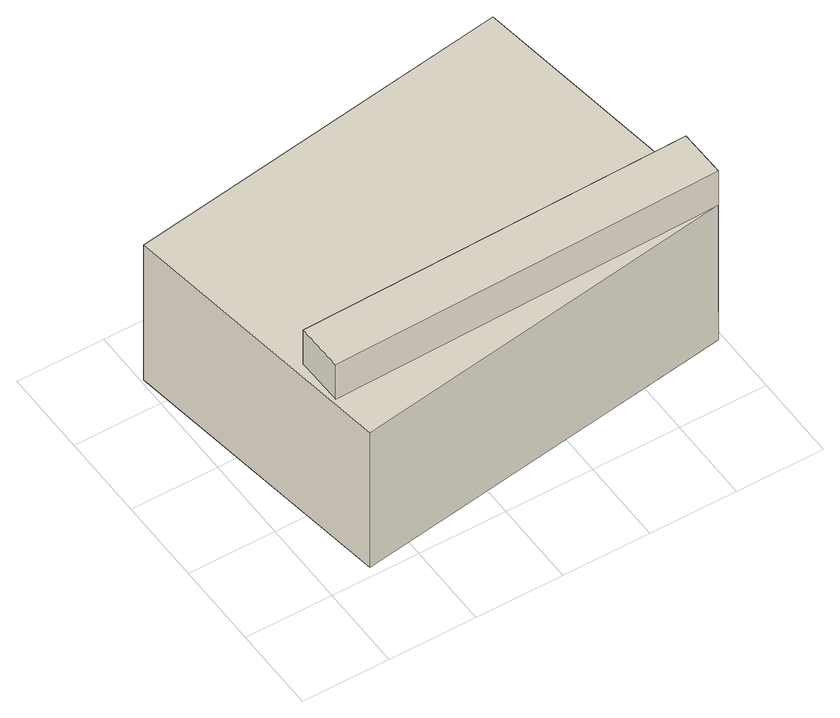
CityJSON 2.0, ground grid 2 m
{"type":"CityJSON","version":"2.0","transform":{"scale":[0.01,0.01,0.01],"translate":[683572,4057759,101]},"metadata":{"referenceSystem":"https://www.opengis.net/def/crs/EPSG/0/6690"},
"CityObjects":{
"building1":{"type":"Building","attributes":{"class":"3001","usage":"461","yearOfConstruction":"0001","measuredHeight":8,"storeysAboveGround":9999,"storeysBelowGround":9999,"BuildingIDAttribute.prefecture":"16","BuildingIDAttribute.city":"16211","BuildingDetailAttribute.totalFloorArea":-9999,"BuildingDetailAttribute.buildingFootprintArea":-9999,"BuildingDetailAttribute.buildingRoofEdgeArea":15.5,"BuildingDetailAttribute.buildingStructureType":"611","BuildingDetailAttribute.fireproofStructureType":"1011","BuildingDetailAttribute.landUseType":"231","BuildingDetailAttribute.detailedUsage":"461","BuildingDetailAttribute.buildingHeight":-9999,"BuildingDetailAttribute.surveyYear":2020},"geometry":[{"type":"Solid","lod":"1","boundaries":[[[[0,1,2,3]],[[2,4,5,3]],[[1,6,4,2]],[[0,7,6,1]],[[3,5,7,0]],[[4,6,7,5]]]]}]},
"building2":{"type":"Building","attributes":{"class":"3003","usage":"411","yearOfConstruction":"0001","measuredHeight":8.6,"storeysAboveGround":9999,"storeysBelowGround":9999,"BuildingIDAttribute.prefecture":"16","BuildingIDAttribute.city":"16211","BuildingDetailAttribute.totalFloorArea":76.2,"BuildingDetailAttribute.buildingFootprintArea":76.2,"BuildingDetailAttribute.buildingRoofEdgeArea":58.7,"BuildingDetailAttribute.buildingStructureType":"611","BuildingDetailAttribute.fireproofStructureType":"1011","BuildingDetailAttribute.landUseType":"211","BuildingDetailAttribute.detailedUsage":"4111","BuildingDetailAttribute.buildingHeight":-9999,"BuildingDetailAttribute.surveyYear":2020},"geometry":[{"type":"Solid","lod":"1","boundaries":[[[[8,9,10,11]],[[10,12,13,11]],[[9,14,12,10]],[[8,15,14,9]],[[11,13,15,8]],[[12,14,15,13]]]]}]}
},
"vertices":[
[94,131,100],[92,242,100],[986,261,100],[988,150,100],[986,261,500],[988,150,500],[92,242,500],[94,131,500],
[101,21,19],[6,670,19],[895,799,19],[988,150,19],[895,799,403],[988,150,403],[6,670,403],[101,21,403]
]}
